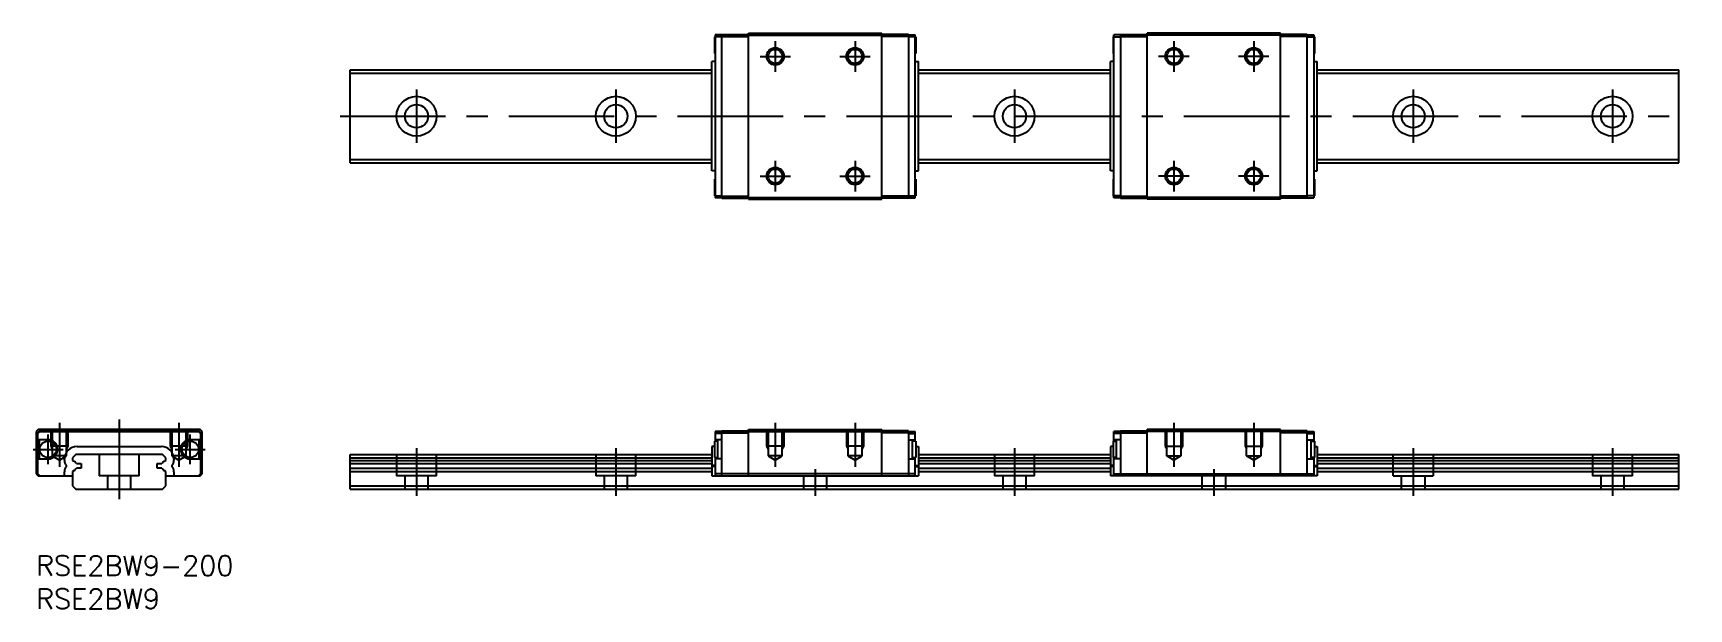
# Model space of a CAD drawing. Extents: x 0 to 249, y -8 to 79.
import ezdxf

# ---------------------------------------------------------------- set-up
doc = ezdxf.new("R2010")
doc.units = 0
doc.header["$LTSCALE"] = 0.5
doc.linetypes.add('CENTER', pattern=[50.8, 31.75, -6.35, 6.35, -6.35])
doc.linetypes.add('DASHED', pattern=[19.05, 12.7, -6.35])
for name, color, linetype in [('MSM_CENTER', 1, 'CENTER'), ('MSM_CONTINUOUS', 7, 'CONTINUOUS'), ('MSM_DASHED', 4, 'DASHED'), ('MSM_NARROW', 5, 'CONTINUOUS'), ('MSM_PART_NUMBER', 7, 'CONTINUOUS')]:
    doc.layers.add(name, color=color, linetype=linetype)
doc.styles.get("Standard").update_dxf_attribs({"font": 'txt.shx', "height": 1, "bigfont": 'bigfont.shx'})

# ---------------------------------------------------------------- blocks, each defined once
blk = doc.blocks.new('*U48')
at = {"layer": 'MSM_PART_NUMBER'}
blk.add_text('RSE2BW9-200', height=3, dxfattribs=at).set_placement((0, -3))
blk = doc.blocks.new('*U49')
at = {"layer": 'MSM_PART_NUMBER'}
blk.add_text('RSE2BW9', height=3, dxfattribs=at).set_placement((0, -8))

msp = doc.modelspace()

# ---------------------------------------------------------------- linework, layer by layer
at = {"layer": 'MSM_CENTER'}
for p, q in [((111.25, 77.41), (111.25, 72.81)), ((123.25, 77.41), (123.25, 72.81)), ((171.25, 77.41), (171.25, 72.81)), ((183.25, 77.41), (183.25, 72.81)), ((108.95, 75.11), (113.55, 75.11)), ((120.95, 75.11), (125.55, 75.11)), ((173.55, 75.11), (168.95, 75.11)), ((185.55, 75.11), (180.95, 75.11)), ((57.25, 70.11), (57.25, 62.11)), ((87.25, 70.11), (87.25, 62.11)), ((147.25, 70.11), (147.25, 62.11)), ((207.25, 70.11), (207.25, 62.11)), ((237.25, 70.11), (237.25, 62.11)), ((45.75, 66.11), (248.75, 66.11)), ((111.25, 59.41), (111.25, 54.81)), ((123.25, 59.41), (123.25, 54.81)), ((171.25, 59.41), (171.25, 54.81)), ((183.25, 59.41), (183.25, 54.81)), ((108.95, 57.11), (113.55, 57.11)), ((120.95, 57.11), (125.55, 57.11)), ((173.55, 57.11), (168.95, 57.11)), ((185.55, 57.11), (180.95, 57.11)), ((3.5, 20), (3.5, 13.39)), ((12.5, 20.5), (12.5, 8.5)), ((21.5, 20), (21.5, 13.39)), ((111.25, 20), (111.25, 13.39)), ((123.25, 20), (123.25, 13.39)), ((171.25, 20), (171.25, 13.39)), ((183.25, 20), (183.25, 13.39)), ((1.8, 13.75), (1.8, 18.25)), ((23.2, 13.75), (23.2, 18.25)), ((-0.45, 16), (4.05, 16)), ((20.95, 16), (25.45, 16)), ((57.25, 16.2), (57.25, 9)), ((87.25, 16.2), (87.25, 9)), ((147.25, 16.2), (147.25, 9)), ((207.25, 16.2), (207.25, 9)), ((237.25, 16.2), (237.25, 9)), ((117.25, 13), (117.25, 9)), ((177.25, 13), (177.25, 9))]:
    msp.add_line(p, q, dxfattribs=at)
at = {"layer": 'MSM_CONTINUOUS'}
for p, q in [((102.1, 78.06), (102.1, 75.56)), ((103.2, 78.06), (102.1, 78.06)), ((103.2, 78.36), (102.2, 78.36)), ((102.2, 78.36), (102.2, 53.86)), ((103.2, 78.41), (107.2, 78.41)), ((103.2, 53.81), (103.2, 78.41)), ((103.2, 78.11), (107.2, 78.11)), ((107.2, 78.61), (127.3, 78.61)), ((107.2, 53.61), (107.2, 78.61)), ((107.2, 78.31), (127.3, 78.31)), ((127.3, 53.61), (127.3, 78.61)), ((131.3, 78.41), (127.3, 78.41)), ((131.3, 78.11), (127.3, 78.11)), ((131.3, 78.41), (131.3, 53.81)), ((131.3, 78.36), (132.3, 78.36)), ((132.4, 78.06), (131.3, 78.06)), ((132.3, 53.86), (132.3, 78.36)), ((132.4, 78.06), (132.4, 75.56)), ((162.1, 78.06), (162.1, 75.56)), ((162.1, 78.06), (163.2, 78.06)), ((163.2, 78.36), (162.2, 78.36)), ((162.2, 53.86), (162.2, 78.36)), ((163.2, 78.41), (163.2, 53.81)), ((163.2, 78.41), (167.2, 78.41)), ((163.2, 78.11), (167.2, 78.11)), ((187.3, 78.61), (167.2, 78.61)), ((167.2, 53.61), (167.2, 78.61)), ((187.3, 78.31), (167.2, 78.31)), ((187.3, 53.61), (187.3, 78.61)), ((191.3, 78.41), (187.3, 78.41)), ((191.3, 78.11), (187.3, 78.11)), ((191.3, 53.81), (191.3, 78.41)), ((191.3, 78.36), (192.3, 78.36)), ((191.3, 78.06), (192.4, 78.06)), ((192.3, 78.36), (192.3, 53.86)), ((192.4, 78.06), (192.4, 75.56)), ((102.1, 75.56), (102.2, 75.56)), ((132.3, 75.56), (132.4, 75.56)), ((162.2, 75.56), (162.1, 75.56)), ((192.4, 75.56), (192.3, 75.56)), ((47.25, 59.11), (47.25, 73.11)), ((47.25, 73.11), (101.7, 73.11)), ((47.25, 72.61), (101.7, 72.61)), ((102.2, 74.34), (101.7, 74.34)), ((101.7, 57.88), (101.7, 74.34)), ((132.3, 74.34), (132.8, 74.34)), ((132.8, 57.88), (132.8, 74.34)), ((132.8, 73.11), (161.7, 73.11)), ((132.8, 72.61), (161.7, 72.61)), ((161.7, 57.88), (161.7, 74.34)), ((162.2, 74.34), (161.7, 74.34)), ((192.3, 74.34), (192.8, 74.34)), ((192.8, 57.88), (192.8, 74.34)), ((192.8, 73.11), (247.25, 73.11)), ((192.8, 72.61), (247.25, 72.61)), ((247.25, 59.11), (247.25, 73.11)), ((47.25, 59.61), (101.7, 59.61)), ((47.25, 59.11), (101.7, 59.11)), ((102.2, 57.88), (101.7, 57.88)), ((132.3, 57.88), (132.8, 57.88)), ((132.8, 59.61), (161.7, 59.61)), ((132.8, 59.11), (161.7, 59.11)), ((162.2, 57.88), (161.7, 57.88)), ((192.3, 57.88), (192.8, 57.88)), ((192.8, 59.61), (247.25, 59.61)), ((192.8, 59.11), (247.25, 59.11)), ((102.1, 56.66), (102.1, 54.16)), ((102.2, 56.66), (102.1, 56.66)), ((132.4, 56.66), (132.3, 56.66)), ((132.4, 56.66), (132.4, 54.16)), ((162.1, 56.66), (162.1, 54.16)), ((162.1, 56.66), (162.2, 56.66)), ((192.3, 56.66), (192.4, 56.66)), ((192.4, 56.66), (192.4, 54.16)), ((102.1, 54.16), (103.2, 54.16)), ((103.2, 53.86), (102.2, 53.86)), ((103.2, 54.11), (107.2, 54.11)), ((103.2, 53.81), (107.2, 53.81)), ((107.2, 53.91), (127.3, 53.91)), ((107.2, 53.61), (127.3, 53.61)), ((131.3, 54.11), (127.3, 54.11)), ((131.3, 53.81), (127.3, 53.81)), ((131.3, 54.16), (132.4, 54.16)), ((131.3, 53.86), (132.3, 53.86)), ((163.2, 54.16), (162.1, 54.16)), ((163.2, 53.86), (162.2, 53.86)), ((163.2, 54.11), (167.2, 54.11)), ((163.2, 53.81), (167.2, 53.81)), ((187.3, 53.91), (167.2, 53.91)), ((187.3, 53.61), (167.2, 53.61)), ((191.3, 54.11), (187.3, 54.11)), ((191.3, 53.81), (187.3, 53.81)), ((192.4, 54.16), (191.3, 54.16)), ((191.3, 53.86), (192.3, 53.86)), ((0.3, 19), (0, 18.7)), ((0, 18.7), (0, 12.3)), ((0.5, 18.8), (0.2, 18.5)), ((0.2, 18.5), (0.2, 12.3)), ((0.25, 18.4), (0.55, 18.7)), ((0.25, 17.45), (0.25, 18.4)), ((1.8, 17.45), (0.25, 17.45)), ((24.7, 19), (0.3, 19)), ((0.45, 17.45), (0.45, 14.55)), ((24.5, 18.8), (0.5, 18.8)), ((0.55, 18.7), (24.45, 18.7)), ((24.75, 17.45), (23.2, 17.45)), ((24.45, 18.7), (24.75, 18.4)), ((24.8, 18.5), (24.5, 18.8)), ((24.55, 14.55), (24.55, 17.45)), ((25, 18.7), (24.7, 19)), ((24.75, 18.4), (24.75, 17.45)), ((24.8, 12.3), (24.8, 18.5)), ((25, 12.3), (25, 18.7)), ((103.2, 18.7), (102.2, 18.7)), ((102.2, 18.7), (102.2, 17.25)), ((103.2, 18.4), (102.2, 18.4)), ((103.2, 17.45), (102.2, 17.45)), ((102.6, 14.55), (102.6, 17.45)), ((103.2, 12), (103.2, 18.8)), ((103.2, 18.8), (107.2, 18.8)), ((103.2, 18.5), (107.2, 18.5)), ((107.2, 19), (127.3, 19)), ((107.2, 12), (107.2, 19)), ((107.2, 18.7), (127.3, 18.7)), ((127.3, 12), (127.3, 19)), ((131.3, 18.8), (127.3, 18.8)), ((131.3, 18.5), (127.3, 18.5)), ((131.3, 18.8), (131.3, 12)), ((131.3, 18.7), (132.3, 18.7)), ((131.3, 18.4), (132.3, 18.4)), ((131.3, 17.45), (132.3, 17.45)), ((131.9, 14.55), (131.9, 17.45)), ((132.3, 17.25), (132.3, 18.7)), ((162.2, 17.25), (162.2, 18.7)), ((163.2, 18.7), (162.2, 18.7)), ((163.2, 18.4), (162.2, 18.4)), ((163.2, 17.45), (162.2, 17.45)), ((162.6, 14.55), (162.6, 17.45)), ((163.2, 18.8), (163.2, 12)), ((163.2, 18.8), (167.2, 18.8)), ((163.2, 18.5), (167.2, 18.5)), ((167.2, 12), (167.2, 19)), ((187.3, 19), (167.2, 19)), ((187.3, 18.7), (167.2, 18.7)), ((187.3, 12), (187.3, 19)), ((191.3, 18.8), (187.3, 18.8)), ((191.3, 18.5), (187.3, 18.5)), ((191.3, 12), (191.3, 18.8)), ((191.3, 18.7), (192.3, 18.7)), ((191.3, 18.4), (192.3, 18.4)), ((191.3, 17.45), (192.3, 17.45)), ((191.9, 14.55), (191.9, 17.45)), ((192.3, 18.7), (192.3, 17.25)), ((6, 15.2), (5.5, 14.7)), ((19, 15.2), (6, 15.2)), ((6.17, 16.43), (18.83, 16.43)), ((19.5, 14.7), (19, 15.2)), ((47.25, 15.2), (101.7, 15.2)), ((47.25, 10), (47.25, 15.2)), ((102.1, 16.43), (101.7, 16.43)), ((101.7, 16.43), (101.7, 12)), ((102.6, 17.25), (102.1, 17.25)), ((102.1, 17.25), (102.1, 14.75)), ((132.4, 17.25), (131.9, 17.25)), ((132.4, 17.25), (132.4, 14.75)), ((132.4, 16.43), (132.8, 16.43)), ((132.8, 16.43), (132.8, 12)), ((132.8, 15.2), (161.7, 15.2)), ((162.1, 16.43), (161.7, 16.43)), ((161.7, 16.43), (161.7, 12)), ((162.1, 17.25), (162.6, 17.25)), ((162.1, 17.25), (162.1, 14.75)), ((191.9, 17.25), (192.4, 17.25)), ((192.4, 17.25), (192.4, 14.75)), ((192.4, 16.43), (192.8, 16.43)), ((192.8, 16.43), (192.8, 12)), ((192.8, 15.2), (247.25, 15.2)), ((247.25, 10), (247.25, 15.2)), ((0.25, 14.55), (1.8, 14.55)), ((0.25, 12.3), (0.25, 14.55)), ((4.27, 14.37), (4.27, 14.53)), ((4.27, 12), (4.27, 12.63)), ((4.56, 13.44), (4.56, 13.56)), ((5.5, 14.7), (5.5, 14.33)), ((5.5, 14.33), (5.73, 14.2)), ((5.73, 12.8), (5.5, 12.67)), ((5.5, 12.67), (5.5, 10.5)), ((6.07, 13.85), (6.8, 13.85)), ((6.8, 13.15), (6.07, 13.15)), ((6.8, 13.85), (6.8, 13.15)), ((18.2, 13.15), (18.2, 13.85)), ((18.2, 13.85), (18.93, 13.85)), ((18.93, 13.15), (18.2, 13.15)), ((19.27, 14.2), (19.5, 14.33)), ((19.5, 12.67), (19.27, 12.8)), ((19.5, 14.33), (19.5, 14.7)), ((19.5, 10.5), (19.5, 12.67)), ((20.44, 13.56), (20.44, 13.44)), ((20.73, 14.53), (20.73, 14.37)), ((20.73, 12.63), (20.73, 12)), ((23.2, 14.55), (24.75, 14.55)), ((24.75, 14.55), (24.75, 12.3)), ((47.25, 14.7), (101.7, 14.7)), ((47.25, 14.33), (101.7, 14.33)), ((47.25, 13.85), (101.7, 13.85)), ((47.25, 13.15), (101.7, 13.15)), ((47.25, 12.67), (101.7, 12.67)), ((102.2, 13.56), (101.7, 13.56)), ((102.2, 13.44), (101.7, 13.44)), ((102.1, 14.75), (102.6, 14.75)), ((102.2, 14.75), (102.2, 12)), ((103.2, 14.55), (102.2, 14.55)), ((131.3, 14.55), (132.3, 14.55)), ((131.9, 14.75), (132.4, 14.75)), ((132.3, 12), (132.3, 14.75)), ((132.3, 13.56), (132.8, 13.56)), ((132.3, 13.44), (132.8, 13.44)), ((132.8, 14.7), (161.7, 14.7)), ((132.8, 14.33), (161.7, 14.33)), ((132.8, 13.85), (161.7, 13.85)), ((132.8, 13.15), (161.7, 13.15)), ((132.8, 12.67), (161.7, 12.67)), ((162.2, 13.56), (161.7, 13.56)), ((162.2, 13.44), (161.7, 13.44)), ((162.6, 14.75), (162.1, 14.75)), ((162.2, 12), (162.2, 14.75)), ((163.2, 14.55), (162.2, 14.55)), ((191.3, 14.55), (192.3, 14.55)), ((192.4, 14.75), (191.9, 14.75)), ((192.3, 14.75), (192.3, 12)), ((192.3, 13.56), (192.8, 13.56)), ((192.3, 13.44), (192.8, 13.44)), ((192.8, 14.7), (247.25, 14.7)), ((192.8, 14.33), (247.25, 14.33)), ((192.8, 13.85), (247.25, 13.85)), ((192.8, 13.15), (247.25, 13.15)), ((192.8, 12.67), (247.25, 12.67)), ((0, 12.3), (0.3, 12)), ((0.2, 12.3), (0.5, 12)), ((0.55, 12), (0.25, 12.3)), ((0.3, 12), (5.5, 12)), ((5.5, 10.5), (6, 10)), ((6, 10), (19, 10)), ((19, 10), (19.5, 10.5)), ((19.5, 12), (24.7, 12)), ((24.75, 12.3), (24.45, 12)), ((24.5, 12), (24.8, 12.3)), ((24.7, 12), (25, 12.3)), ((47.25, 10.5), (247.25, 10.5)), ((47.25, 10), (247.25, 10)), ((101.7, 12), (132.8, 12)), ((132.3, 12.3), (102.2, 12.3)), ((192.8, 12), (161.7, 12)), ((162.2, 12.3), (192.3, 12.3))]:
    msp.add_line(p, q, dxfattribs=at)
for centre, radius in [((111.25, 75.11), 1.06), ((123.25, 75.11), 1.06), ((171.25, 75.11), 1.06), ((183.25, 75.11), 1.06), ((57.25, 66.11), 3), ((57.25, 66.11), 1.75), ((87.25, 66.11), 3), ((87.25, 66.11), 1.75), ((147.25, 66.11), 3), ((147.25, 66.11), 1.75), ((207.25, 66.11), 3), ((207.25, 66.11), 1.75), ((237.25, 66.11), 3), ((237.25, 66.11), 1.75), ((111.25, 57.11), 1.06), ((123.25, 57.11), 1.06), ((171.25, 57.11), 1.06), ((183.25, 57.11), 1.06), ((1.8, 16), 1.25), ((23.2, 16), 1.25)]:
    msp.add_circle(centre, radius, dxfattribs=at)
for centre, radius, start, end in [((1.8, 16), 1.45, 270, 90), ((23.2, 16), 1.45, 90, 270), ((6.17, 14.53), 1.9, 90, 180), ((18.83, 14.53), 1.9, 0, 90), ((5.57, 14.37), 1.3, 180, 218.6689), ((5.57, 12.63), 1.3, 141.3311, 180), ((5.29, 13.44), 0.875, 27.7195, 60.2155), ((5.29, 13.56), 0.875, 299.7845, 332.2805), ((19.71, 13.44), 0.875, 119.7845, 152.2805), ((19.71, 13.56), 0.875, 207.7195, 240.2155), ((19.43, 14.37), 1.3, 321.3311, 0), ((19.43, 12.63), 1.3, 0, 38.6689)]:
    msp.add_arc(centre, radius, start, end, dxfattribs=at)
at = {"layer": 'MSM_DASHED'}
for p, q in [((2.2, 19), (2.2, 16.5)), ((2.44, 19), (2.44, 15)), ((4.56, 15), (4.56, 19)), ((4.8, 19), (4.8, 16.5)), ((20.2, 19), (20.2, 16.5)), ((20.44, 19), (20.44, 15)), ((22.56, 15), (22.56, 19)), ((22.8, 19), (22.8, 16.5)), ((109.95, 19), (109.95, 16.5)), ((110.19, 19), (110.19, 15)), ((112.31, 15), (112.31, 19)), ((112.55, 19), (112.55, 16.5)), ((121.95, 19), (121.95, 16.5)), ((122.19, 19), (122.19, 15)), ((124.31, 15), (124.31, 19)), ((124.55, 19), (124.55, 16.5)), ((169.95, 19), (169.95, 16.5)), ((170.19, 15), (170.19, 19)), ((172.31, 19), (172.31, 15)), ((172.55, 19), (172.55, 16.5)), ((181.95, 19), (181.95, 16.5)), ((182.19, 15), (182.19, 19)), ((184.31, 19), (184.31, 15)), ((184.55, 19), (184.55, 16.5)), ((4.8, 16.5), (2.2, 16.5)), ((2.2, 16.5), (2.44, 16.08)), ((2.44, 15), (3.5, 14.39)), ((4.56, 15), (2.44, 15)), ((3.5, 14.39), (4.56, 15)), ((4.8, 16.5), (4.56, 16.08)), ((9.5, 15.2), (9.5, 12)), ((15.5, 12), (15.5, 15.2)), ((22.8, 16.5), (20.2, 16.5)), ((20.2, 16.5), (20.44, 16.08)), ((20.44, 15), (21.5, 14.39)), ((22.56, 15), (20.44, 15)), ((21.5, 14.39), (22.56, 15)), ((22.8, 16.5), (22.56, 16.08)), ((54.25, 15.2), (54.25, 12)), ((60.25, 12), (60.25, 15.2)), ((84.25, 15.2), (84.25, 12)), ((90.25, 12), (90.25, 15.2)), ((112.55, 16.5), (109.95, 16.5)), ((109.95, 16.5), (110.19, 16.08)), ((112.31, 15), (110.19, 15)), ((110.19, 15), (111.25, 14.39)), ((111.25, 14.39), (112.31, 15)), ((112.55, 16.5), (112.31, 16.08)), ((124.55, 16.5), (121.95, 16.5)), ((121.95, 16.5), (122.19, 16.08)), ((122.19, 15), (123.25, 14.39)), ((124.31, 15), (122.19, 15)), ((123.25, 14.39), (124.31, 15)), ((124.55, 16.5), (124.31, 16.08)), ((144.25, 15.2), (144.25, 12)), ((150.25, 12), (150.25, 15.2)), ((169.95, 16.5), (172.55, 16.5)), ((169.95, 16.5), (170.19, 16.08)), ((171.25, 14.39), (170.19, 15)), ((170.19, 15), (172.31, 15)), ((172.31, 15), (171.25, 14.39)), ((172.55, 16.5), (172.31, 16.08)), ((181.95, 16.5), (184.55, 16.5)), ((181.95, 16.5), (182.19, 16.08)), ((182.19, 15), (184.31, 15)), ((183.25, 14.39), (182.19, 15)), ((184.31, 15), (183.25, 14.39)), ((184.55, 16.5), (184.31, 16.08)), ((204.25, 12), (204.25, 15.2)), ((210.25, 15.2), (210.25, 12)), ((234.25, 15.2), (234.25, 12)), ((240.25, 12), (240.25, 15.2)), ((15.5, 12), (9.5, 12)), ((10.75, 12), (10.75, 10)), ((14.25, 10), (14.25, 12)), ((60.25, 12), (54.25, 12)), ((55.5, 12), (55.5, 10)), ((59, 10), (59, 12)), ((90.25, 12), (84.25, 12)), ((85.5, 12), (85.5, 10)), ((89, 10), (89, 12)), ((115.5, 12), (115.5, 10)), ((119, 10), (119, 12)), ((150.25, 12), (144.25, 12)), ((145.5, 12), (145.5, 10)), ((149, 10), (149, 12)), ((175.5, 10), (175.5, 12)), ((179, 12), (179, 10)), ((204.25, 12), (210.25, 12)), ((205.5, 10), (205.5, 12)), ((209, 12), (209, 10)), ((240.25, 12), (234.25, 12)), ((235.5, 12), (235.5, 10)), ((239, 10), (239, 12))]:
    msp.add_line(p, q, dxfattribs=at)
at = {"layer": 'MSM_NARROW'}
for centre in [(111.25, 75.11), (123.25, 75.11), (171.25, 75.11), (183.25, 75.11), (111.25, 57.11), (123.25, 57.11), (171.25, 57.11), (183.25, 57.11)]:
    msp.add_circle(centre, 1.3, dxfattribs=at)

# ---------------------------------------------------------------- block references
at = {"layer": 'MSM_CONTINUOUS'}
for name in ['*U48', '*U49']:
    msp.add_blockref(name, (0, 0), dxfattribs=at)

doc.saveas('drawing.dxf')
